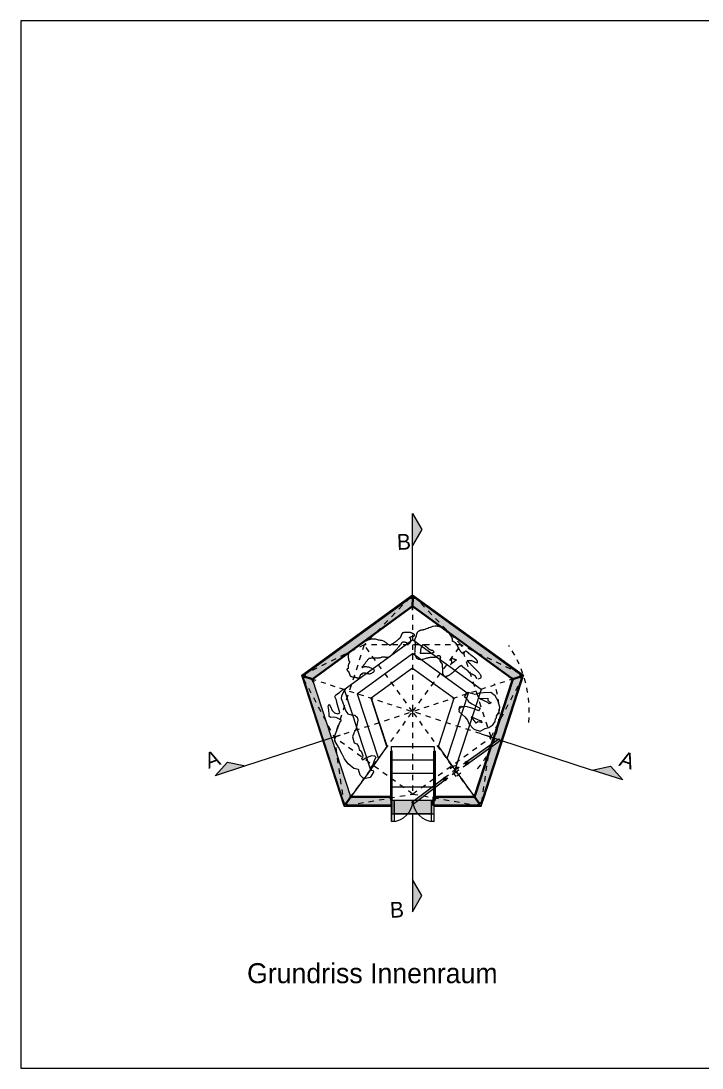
# Model space of a CAD drawing. Header units: metres. Extents: x -25.1 to 34.9, y -13.8 to 7.2.
# Drawn here: x -25.13 to -11.47, y -13.83 to 7.17 of the extents above; entities that cross this region are included whole.
import ezdxf

# ---------------------------------------------------------------- set-up
doc = ezdxf.new("R2010")
doc.units = ezdxf.units.M
doc.header["$LTSCALE"] = 2.54
for name, pattern in [('Dash Style-1', [0.083328, 0.041656, -0.041672]), ('Dash Style-5', [0.041656, 0.013885, -0.027771]), ('DASHDOT', [25.4, 12.7, -6.35, 0, -6.35])]:
    doc.linetypes.add(name, pattern=pattern)
for name, color, linetype, lineweight, true_color in [('Fläche ... Fläche-Beton', 7, 'Continuous', 5, 0xd5d8d8), ('Fläche ... Fläche-Stahl', 7, 'Continuous', 5, 0xc9c5bf), ('Schnitt ... Schnitt-Holz', 7, 'Continuous', 35, 0xf8bd00), ('Schnitt ... Schnitt-Stahl', 7, 'Continuous', 35, 0x646565), ('Text', 7, 'Continuous', 25, 0x000000)]:
    doc.layers.add(name, color=color, linetype=linetype, lineweight=lineweight, true_color=true_color)
for name, color, linetype, lineweight in [('Linie ... Linie-Ansicht', 7, 'Continuous', 5), ('Linie ... Linie-Schnitt', 7, 'DASHDOT', 5), ('Linie ... Linie-Verdeckt', 7, 'Dash Style-5', 5), ('Linie ... Linie-Überkopf', 7, 'Dash Style-1', 5), ('None', 7, 'Continuous', 5)]:
    doc.layers.add(name, color=color, linetype=linetype, lineweight=lineweight)
doc.styles.add('textstyle46', font='')
doc.styles.add('textstyle51', font='')
doc.styles.add('textstyle52', font='')
doc.styles.add('textstyle53', font='')
doc.styles.add('textstyle54', font='')
doc.styles.get('textstyle46').set_extended_font_data('Futura Lt BT')
doc.styles.get('textstyle51').set_extended_font_data('Futura Light BT')
doc.styles.get('textstyle52').set_extended_font_data('Futura Light BT')
doc.styles.get('textstyle53').set_extended_font_data('Futura Light BT')
doc.styles.get('textstyle54').set_extended_font_data('Futura Light BT')

# ---------------------------------------------------------------- blocks, each defined once
blk = doc.blocks.new('Group-4')
at = {"layer": 'Fläche ... Fläche-Stahl', "linetype": 'Continuous', "lineweight": 0, "true_color": 0xadadad, "transparency": 33554687}
for points in [[(0.931, -5.671), (0.959, -5.712), (0.298, -6.177), (0.269, -6.136)], [(-0.167, -6.453), (-0.137, -6.493), (-0.784, -6.978), (-0.814, -6.939)]]:
    blk.add_hatch(color=253, dxfattribs=at).paths.add_polyline_path(points, flags=0)
at = {"layer": 'Schnitt ... Schnitt-Stahl', "linetype": 'Continuous', "lineweight": 0, "true_color": 0x808080, "transparency": 33554687}
h = blk.add_hatch(color=8, dxfattribs=at)
edge = h.paths.add_edge_path(flags=0)
edge.add_arc((0.284, -6.156), 0.025, 0, 360)
h = blk.add_hatch(color=8, dxfattribs=at)
edge = h.paths.add_edge_path(flags=0)
edge.add_arc((-0.152, -6.473), 0.025, 0, 360)
at = {"layer": 'Fläche ... Fläche-Stahl'}
for points in [[(0.931, -5.671), (0.959, -5.712), (0.298, -6.177), (0.269, -6.136)], [(-0.167, -6.453), (-0.137, -6.493), (-0.784, -6.978), (-0.814, -6.939)]]:
    blk.add_lwpolyline(points, close=True, dxfattribs=at)
at = {"layer": 'Linie ... Linie-Überkopf'}
for points in [[(0.048, -6.291), (0.078, -6.331), (-0.137, -6.493), (-0.167, -6.453)], [(0.269, -6.136), (0.298, -6.177), (0.078, -6.331), (0.049, -6.291)]]:
    blk.add_lwpolyline(points, close=True, dxfattribs=at)
at = {"layer": 'Linie ... Linie-Überkopf', "color": 7, "linetype": 'Dash Style-1', "lineweight": 5}
blk.add_lwpolyline([(0.053, -6.195), (0.17, -6.357), (0.073, -6.427), (-0.044, -6.266)], close=True, dxfattribs=at)
at = {"layer": 'Linie ... Linie-Überkopf'}
blk.add_circle((0.063, -6.311), 0.025, dxfattribs=at)
at = {"layer": 'Schnitt ... Schnitt-Stahl'}
for centre in [(0.284, -6.156), (-0.152, -6.473)]:
    blk.add_circle(centre, 0.025, dxfattribs=at)

msp = doc.modelspace()

# ---------------------------------------------------------------- hatches: boundary and pattern name
at = {"layer": 'Fläche ... Fläche-Beton', "linetype": 'Continuous', "lineweight": 0, "true_color": 0xadadad, "transparency": 33554687}
msp.add_hatch(color=253, dxfattribs=at).paths.add_polyline_path([(-17.644, -8.461), (-16.896, -8.461), (-16.896, -8.731), (-17.644, -8.731)], flags=0)
at = {"layer": 'Linie ... Linie-Schnitt', "linetype": 'Continuous', "lineweight": 0, "transparency": 33554687}
for points in [[(-17.274, -2.709), (-17.088, -3.031), (-17.274, -3.353)], [(-21.235, -7.971), (-20.986, -7.695), (-20.623, -7.772)], [(-13.673, -7.855), (-13.309, -7.777), (-13.06, -8.054)], [(-17.274, -10.696), (-17.088, -10.374), (-17.274, -10.052)]]:
    msp.add_hatch(color=7, dxfattribs=at).paths.add_polyline_path(points, flags=0)
at = {"layer": 'Schnitt ... Schnitt-Holz', "linetype": 'Continuous', "lineweight": 0, "true_color": 0xffdf7f, "transparency": 33554687}
for points in [[(-19.431, -5.928), (-19.447, -5.978), (-19.284, -6.031), (-17.274, -4.571), (-17.273, -4.4), (-17.326, -4.4), (-17.393, -4.448), (-19.365, -5.88), (-19.365, -5.88)], [(-15.184, -5.88), (-17.155, -4.448), (-17.154, -4.448), (-17.22, -4.4), (-17.273, -4.4), (-17.274, -4.571), (-17.255, -4.585), (-15.264, -6.031), (-15.102, -5.978), (-15.118, -5.927), (-15.184, -5.88)], [(-19.438, -6.106), (-18.685, -8.424), (-18.659, -8.502), (-18.617, -8.533), (-18.516, -8.394), (-19.284, -6.031), (-19.447, -5.978), (-19.463, -6.028)], [(-16.025, -8.371), (-16.033, -8.394), (-15.932, -8.533), (-15.889, -8.502), (-15.863, -8.424), (-15.863, -8.424), (-15.11, -6.107), (-15.11, -6.107), (-15.085, -6.028), (-15.102, -5.978), (-15.264, -6.031), (-15.272, -6.054)], [(-17.756, -8.564), (-17.755, -8.564), (-17.695, -8.564), (-17.697, -8.393), (-17.756, -8.394), (-18.492, -8.394), (-18.516, -8.394), (-18.617, -8.533), (-18.574, -8.564), (-18.492, -8.564), (-18.492, -8.564)], [(-15.932, -8.533), (-16.033, -8.394), (-16.853, -8.394), (-16.853, -8.564), (-16.056, -8.564), (-16.056, -8.564), (-15.974, -8.564)]]:
    msp.add_hatch(color=41, dxfattribs=at).paths.add_polyline_path(points, flags=0)
at = {"layer": 'Schnitt ... Schnitt-Stahl', "linetype": 'Continuous', "lineweight": 0, "true_color": 0x808080, "transparency": 33554687}
for points in [[(-17.708, -7.475), (-17.698, -7.475), (-17.698, -8.461), (-17.708, -8.461)], [(-16.842, -7.475), (-16.832, -7.475), (-16.832, -8.461), (-16.842, -8.461)]]:
    msp.add_hatch(color=8, dxfattribs=at).paths.add_polyline_path(points, flags=0)

# ---------------------------------------------------------------- linework, layer by layer
at = {"layer": 'Fläche ... Fläche-Beton'}
msp.add_lwpolyline([(-17.644, -8.461), (-16.896, -8.461), (-16.896, -8.731), (-17.644, -8.731)], close=True, dxfattribs=at)
at = {"layer": 'Linie ... Linie-Ansicht'}
for p, q in [((-17.274, -4.345), (-19.499, -5.961)), ((-17.327, -4.4), (-19.431, -5.928)), ((-17.274, -4.345), (-17.327, -4.4)), ((-17.221, -4.4), (-17.327, -4.4)), ((-15.049, -5.961), (-17.274, -4.345)), ((-17.221, -4.4), (-17.274, -4.345)), ((-17.221, -4.4), (-15.118, -5.928)), ((-18.645, -6.239), (-17.274, -5.243)), ((-15.903, -6.239), (-17.274, -5.243)), ((-18.384, -6.324), (-17.274, -5.517)), ((-16.164, -6.324), (-17.274, -5.517)), ((-17.274, -5.811), (-18.105, -6.414)), ((-17.274, -5.811), (-16.443, -6.414)), ((-19.499, -5.962), (-19.431, -5.928)), ((-18.649, -8.577), (-19.499, -5.961)), ((-19.463, -6.028), (-19.499, -5.962)), ((-19.463, -6.028), (-19.431, -5.928)), ((-19.463, -6.028), (-18.66, -8.502)), ((-15.899, -8.577), (-15.049, -5.961)), ((-15.085, -6.029), (-15.888, -8.502)), ((-15.118, -5.928), (-15.05, -5.961)), ((-15.118, -5.928), (-15.085, -6.029)), ((-15.05, -5.961), (-15.085, -6.029)), ((-18.645, -6.239), (-18.121, -7.851)), ((-15.903, -6.239), (-16.427, -7.85)), ((-18.384, -6.324), (-17.96, -7.629)), ((-18.105, -6.414), (-17.788, -7.391)), ((-17.791, -7.381), (-18.105, -6.414)), ((-16.757, -7.381), (-16.443, -6.414)), ((-16.164, -6.323), (-16.588, -7.628)), ((-16.022, -6.337), (-16.16, -6.302)), ((-17.791, -7.381), (-18.108, -7.832)), ((-17.706, -7.381), (-16.842, -7.381)), ((-17.706, -7.381), (-17.693, -8.731)), ((-16.842, -7.381), (-16.853, -8.564)), ((-16.757, -7.381), (-16.427, -7.85)), ((-17.704, -7.651), (-16.842, -7.651)), ((-18.121, -7.851), (-18.534, -8.419)), ((-17.701, -7.921), (-16.842, -7.921)), ((-16.423, -7.856), (-16.014, -8.419)), ((-17.698, -8.191), (-16.842, -8.191)), ((-18.66, -8.502), (-18.649, -8.577)), ((-18.66, -8.502), (-18.574, -8.564)), ((-18.649, -8.577), (-18.574, -8.564)), ((-18.649, -8.577), (-17.695, -8.577)), ((-18.574, -8.564), (-17.695, -8.564)), ((-17.698, -8.461), (-16.842, -8.461)), ((-17.698, -8.888), (-17.696, -8.461)), ((-16.853, -8.564), (-15.974, -8.564)), ((-16.853, -8.577), (-15.899, -8.577)), ((-16.842, -8.889), (-16.842, -8.461)), ((-15.888, -8.502), (-15.974, -8.564)), ((-15.899, -8.577), (-15.974, -8.564)), ((-15.888, -8.502), (-15.899, -8.577)), ((-17.698, -8.731), (-16.842, -8.731))]:
    msp.add_line(p, q, dxfattribs=at)
for points in [[(-18.573, -6.73), (-18.504, -6.749), (-18.435, -6.757), (-18.386, -6.794), (-18.371, -6.852), (-18.389, -6.923), (-18.41, -7.025), (-18.454, -7.117), (-18.479, -7.191), (-18.463, -7.262), (-18.447, -7.311), (-18.396, -7.332), (-18.363, -7.386), (-18.345, -7.444), (-18.304, -7.479), (-18.272, -7.563), (-18.278, -7.604), (-18.302, -7.624), (-18.283, -7.651), (-18.216, -7.613), (-18.096, -7.565), (-18.038, -7.571), (-18.014, -7.6), (-18.046, -7.674), (-18.075, -7.754), (-18.116, -7.799), (-18.103, -7.856), (-18.068, -7.863), (-18.059, -7.898), (-18.126, -8.003), (-18.25, -8.029), (-18.326, -7.956), (-18.362, -7.847), (-18.456, -7.824), (-18.565, -7.732), (-18.639, -7.632), (-18.692, -7.522), (-18.76, -7.394), (-18.836, -7.271), (-18.844, -7.182), (-18.806, -7.099), (-18.736, -6.905), (-18.702, -6.852), (-18.795, -6.81), (-18.856, -6.797), (-18.917, -6.799), (-18.946, -6.78), (-18.945, -6.732), (-18.953, -6.654), (-18.97, -6.575), (-18.949, -6.535), (-18.919, -6.581), (-18.887, -6.659), (-18.843, -6.707), (-18.775, -6.731), (-18.737, -6.709), (-18.797, -6.503), (-18.8, -6.455), (-18.835, -6.385), (-18.817, -6.348), (-18.744, -6.297), (-18.675, -6.243), (-18.626, -6.237), (-18.656, -6.282), (-18.701, -6.366), (-18.709, -6.422), (-18.683, -6.487), (-18.614, -6.673)], [(-15.764, -6.504), (-15.928, -6.424), (-15.931, -6.416), (-15.871, -6.419), (-15.768, -6.412), (-15.765, -6.457), (-15.733, -6.489), (-15.7, -6.507), (-15.741, -6.525)], [(-16.103, -6.79), (-16.095, -6.787), (-15.928, -6.86), (-15.897, -6.863), (-15.884, -6.907), (-15.919, -6.892), (-15.964, -6.889), (-16, -6.917), (-16.061, -6.834)], [(-17.694, -8.461), (-17.644, -8.461), (-17.644, -8.888), (-17.694, -8.888)], [(-16.896, -8.461), (-16.846, -8.461), (-16.846, -8.888), (-16.896, -8.888)]]:
    msp.add_lwpolyline(points, close=True, dxfattribs=at)
msp.add_lwpolyline([(-16.167, -6.298), (-16.184, -6.306), (-16.179, -6.328), (-16.211, -6.326), (-16.217, -6.354), (-16.24, -6.386), (-16.211, -6.399), (-16.204, -6.42), (-16.183, -6.434), (-16.157, -6.481), (-16.086, -6.527), (-15.987, -6.581), (-15.922, -6.616), (-15.951, -6.666), (-15.979, -6.654), (-16.068, -6.623), (-16.181, -6.591), (-16.232, -6.583), (-16.259, -6.604), (-16.271, -6.585), (-16.291, -6.581), (-16.304, -6.601), (-16.318, -6.579), (-16.339, -6.591), (-16.326, -6.619), (-16.354, -6.637), (-16.333, -6.669), (-16.351, -6.683), (-16.225, -6.789), (-16.171, -6.852), (-16.142, -6.932), (-16.056, -7.032), (-16.029, -7.045), (-15.922, -7.077), (-15.821, -7.024), (-15.746, -7.004), (-15.665, -6.948), (-15.622, -6.879), (-15.615, -6.828), (-15.595, -6.809), (-15.592, -6.778), (-15.541, -6.691), (-15.529, -6.592), (-15.569, -6.464), (-15.619, -6.369), (-15.703, -6.303), (-15.855, -6.31), (-15.94, -6.315), (-16.022, -6.337)], dxfattribs=at)
at = {"layer": 'Linie ... Linie-Ansicht', "linetype": 'Dash Style-5'}
for radius, start, end in [(2.339, 354.616, 34.452), (1.734, 318.6508, 18.8623)]:
    msp.add_arc((-17.274, -6.684), radius, start, end, dxfattribs=at)
at = {"layer": 'Linie ... Linie-Ansicht'}
for centre, radius, start, end in [((-17.698, -8.461), 0.427, 270, 0), ((-16.842, -8.461), 0.428, 180, 270)]:
    msp.add_arc(centre, radius, start, end, dxfattribs=at)
at = {"layer": 'Linie ... Linie-Schnitt'}
for p, q in [((-17.274, -4.65), (-17.274, -3.031)), ((-15.899, -7.131), (-13.673, -7.855)), ((-18.727, -7.156), (-20.623, -7.772)), ((-17.274, -8.754), (-17.274, -10.374))]:
    msp.add_line(p, q, dxfattribs=at)
at = {"layer": 'Linie ... Linie-Schnitt', "linetype": 'Continuous'}
for points in [[(-17.274, -2.709), (-17.088, -3.031), (-17.274, -3.353)], [(-21.235, -7.971), (-20.986, -7.695), (-20.623, -7.772)], [(-13.673, -7.855), (-13.309, -7.777), (-13.06, -8.054)], [(-17.274, -10.696), (-17.088, -10.374), (-17.274, -10.052)]]:
    msp.add_lwpolyline(points, close=True, dxfattribs=at)
at = {"layer": 'Linie ... Linie-Verdeckt', "color": 7, "linetype": 'Dash Style-5', "lineweight": 5}
for p in [(-17.274, -4.345), (-19.499, -5.962)]:
    msp.add_line(p, (-17.274, -6.684), dxfattribs=at)
at = {"layer": 'Linie ... Linie-Verdeckt'}
for p in [(-15.05, -5.961), (-18.649, -8.577), (-15.899, -8.577)]:
    msp.add_line(p, (-17.274, -6.684), dxfattribs=at)
at = {"layer": 'Linie ... Linie-Überkopf'}
for p, q in [((-17.327, -4.4), (-18.246, -5.347)), ((-16.302, -5.347), (-17.221, -4.4)), ((-18.246, -5.347), (-19.431, -5.928)), ((-18.246, -5.347), (-18.846, -7.195)), ((-18.246, -5.347), (-18.846, -7.195)), ((-16.302, -5.347), (-18.246, -5.347)), ((-16.302, -5.347), (-18.246, -5.347)), ((-17.274, -6.684), (-16.302, -5.347)), ((-17.274, -6.684), (-16.302, -5.347)), ((-15.702, -7.195), (-16.302, -5.347)), ((-15.118, -5.928), (-16.302, -5.347)), ((-15.702, -7.195), (-16.302, -5.347)), ((-19.463, -6.028), (-18.846, -7.195)), ((-15.702, -7.195), (-15.085, -6.029)), ((-18.846, -7.195), (-17.274, -6.684)), ((-18.846, -7.195), (-17.274, -6.684)), ((-15.702, -7.195), (-17.274, -6.684)), ((-17.274, -6.684), (-17.274, -8.337)), ((-15.702, -7.195), (-17.274, -6.684)), ((-17.274, -6.684), (-17.274, -8.337)), ((-17.274, -8.337), (-18.846, -7.195)), ((-18.846, -7.195), (-18.66, -8.502)), ((-17.274, -8.337), (-18.846, -7.195)), ((-17.274, -8.337), (-15.702, -7.195)), ((-17.274, -8.337), (-15.702, -7.195)), ((-15.888, -8.502), (-15.702, -7.195)), ((-16.423, -7.856), (-16.246, -8.089)), ((-18.574, -8.564), (-17.274, -8.337)), ((-17.274, -8.337), (-15.974, -8.564))]:
    msp.add_line(p, q, dxfattribs=at)
at = {"layer": 'Linie ... Linie-Überkopf', "color": 7, "linetype": 'Dash Style-1', "lineweight": 5}
msp.add_line((-17.274, -6.684), (-18.246, -5.347), dxfattribs=at)
msp.add_line((-17.274, -6.684), (-18.246, -5.347), dxfattribs=at)
at = {"layer": 'None', "flags": 128}
msp.add_lwpolyline([(34.87, 7.168), (-25.13, 7.168), (-25.13, -13.832), (34.87, -13.832)], close=True, dxfattribs=at)
at = {"layer": 'None', "color": 7, "lineweight": 5}
for points, knots in [([(-15.958, -6.027), (-15.836, -6.008), (-15.971, -5.875), (-16.106, -5.741), (-16.158, -5.684), (-16.159, -5.682), (-16.168, -5.676), (-16.177, -5.669), (-16.178, -5.666), (-16.123, -5.644), (-16.057, -5.673), (-15.991, -5.702), (-15.978, -5.705), (-15.976, -5.704), (-15.975, -5.703), (-15.963, -5.671), (-16.003, -5.633), (-16.043, -5.594), (-16.064, -5.581), (-16.093, -5.561), (-16.142, -5.519), (-16.19, -5.477), (-16.204, -5.472), (-16.222, -5.475), (-16.238, -5.495), (-16.253, -5.514), (-16.265, -5.523), (-16.331, -5.471), (-16.362, -5.389), (-16.393, -5.306), (-16.466, -5.277), (-16.471, -5.275), (-16.472, -5.267), (-16.474, -5.26), (-16.474, -5.258), (-16.469, -5.227), (-16.496, -5.182), (-16.523, -5.138), (-16.542, -5.108), (-16.544, -5.103), (-16.543, -5.105), (-16.542, -5.107), (-16.546, -5.107), (-16.547, -5.106), (-16.549, -5.1), (-16.55, -5.099), (-16.561, -5.103), (-16.573, -5.094), (-16.586, -5.084), (-16.592, -5.077), (-16.758, -4.929), (-16.893, -4.984), (-17.029, -5.038), (-17.074, -5.048), (-17.097, -5.044), (-17.139, -5.064), (-17.18, -5.084), (-17.191, -5.11), (-17.198, -5.137), (-17.205, -5.164), (-17.213, -5.191), (-17.224, -5.215), (-17.229, -5.224), (-17.233, -5.234), (-17.237, -5.244), (-17.239, -5.243), (-17.214, -5.315), (-17.23, -5.44), (-17.247, -5.566), (-17.188, -5.62), (-17.117, -5.653), (-17.019, -5.618), (-16.921, -5.583), (-16.842, -5.594), (-16.821, -5.596), (-16.793, -5.575), (-16.766, -5.554), (-16.745, -5.556), (-16.715, -5.569), (-16.719, -5.608), (-16.724, -5.646), (-16.727, -5.664), (-16.725, -5.68), (-16.713, -5.693), (-16.701, -5.707), (-16.692, -5.714), (-16.682, -5.731), (-16.679, -5.793), (-16.676, -5.856), (-16.677, -5.881), (-16.679, -5.913), (-16.663, -5.944), (-16.647, -5.975), (-16.613, -5.977), (-16.532, -5.961), (-16.429, -5.862), (-16.327, -5.763), (-16.296, -5.755), (-16.28, -5.779), (-16.26, -5.792), (-16.24, -5.805), (-16.231, -5.818), (-16.231, -5.814), (-16.225, -5.818), (-16.22, -5.822), (-16.218, -5.823), (-16.206, -5.833), (-16.194, -5.842), (-16.181, -5.85), (-16.173, -5.861), (-16.149, -5.9), (-16.112, -5.916), (-16.074, -5.933), (-16.035, -5.955), (-16.025, -5.964), (-16.009, -5.99), (-15.994, -6.017), (-15.984, -6.015)], [0, 0, 0, 1, 1, 2, 2, 3, 3, 4, 4, 5, 5, 6, 6, 7, 7, 8, 8, 9, 9, 10, 10, 11, 11, 12, 12, 13, 13, 14, 14, 15, 15, 16, 16, 17, 17, 18, 18, 19, 19, 20, 20, 21, 21, 22, 23, 23, 24, 24, 25, 25, 26, 26, 27, 27, 28, 28, 29, 29, 30, 30, 31, 31, 32, 32, 33, 33, 34, 34, 35, 35, 36, 36, 37, 37, 38, 38, 39, 39, 40, 40, 41, 41, 42, 42, 43, 43, 44, 44, 45, 45, 46, 46, 47, 47, 48, 48, 49, 49, 50, 50, 51, 51, 52, 52, 53, 53, 54, 54, 55, 55, 56, 56, 57, 57, 58, 58, 59, 59, 59]), ([(-18.563, -5.64), (-18.564, -5.611), (-18.565, -5.57), (-18.567, -5.528), (-18.554, -5.511), (-18.49, -5.447), (-18.314, -5.33), (-18.138, -5.212), (-18.034, -5.229), (-17.98, -5.245), (-17.913, -5.256), (-17.847, -5.268), (-17.805, -5.304), (-17.796, -5.312), (-17.766, -5.333), (-17.736, -5.354), (-17.727, -5.355), (-17.721, -5.353), (-17.715, -5.348), (-17.708, -5.342), (-17.703, -5.34), (-17.661, -5.317), (-17.614, -5.281), (-17.567, -5.245), (-17.535, -5.213), (-17.52, -5.196), (-17.508, -5.163), (-17.496, -5.13), (-17.478, -5.108), (-17.458, -5.097), (-17.39, -5.096), (-17.323, -5.096), (-17.297, -5.105), (-17.283, -5.113), (-17.274, -5.118), (-17.264, -5.123), (-17.252, -5.129), (-17.209, -5.158), (-17.264, -5.171), (-17.319, -5.184), (-17.339, -5.192), (-17.333, -5.201), (-17.322, -5.212), (-17.311, -5.223), (-17.309, -5.232), (-17.316, -5.345), (-17.377, -5.309), (-17.439, -5.273), (-17.481, -5.292), (-17.494, -5.323), (-17.595, -5.434), (-17.696, -5.545), (-17.727, -5.577), (-17.758, -5.598), (-17.821, -5.588), (-17.884, -5.579), (-17.914, -5.598), (-17.934, -5.605), (-18.031, -5.606), (-18.128, -5.607), (-18.148, -5.613), (-18.185, -5.653), (-18.22, -5.705), (-18.255, -5.757), (-18.289, -5.794), (-18.289, -5.797), (-18.286, -5.797), (-18.284, -5.797), (-18.283, -5.797), (-18.198, -5.769), (-18.089, -5.818), (-17.981, -5.867), (-18.124, -5.923), (-18.152, -5.926), (-18.208, -5.913), (-18.263, -5.899), (-18.286, -5.914), (-18.286, -5.939), (-18.294, -5.932), (-18.302, -5.925), (-18.316, -5.935), (-18.317, -5.961), (-18.331, -5.98), (-18.344, -5.999), (-18.365, -6.016), (-18.372, -6.008), (-18.384, -6.005), (-18.397, -6.003), (-18.404, -5.998), (-18.411, -5.996), (-18.455, -5.992), (-18.498, -5.988), (-18.527, -5.965), (-18.535, -5.954), (-18.544, -5.924), (-18.553, -5.894), (-18.557, -5.884), (-18.563, -5.878), (-18.581, -5.861), (-18.6, -5.844), (-18.587, -5.827), (-18.559, -5.824), (-18.566, -5.798), (-18.573, -5.772), (-18.566, -5.758), (-18.563, -5.735), (-18.549, -5.709), (-18.534, -5.683), (-18.542, -5.67), (-18.549, -5.67), (-18.553, -5.664), (-18.556, -5.659), (-18.56, -5.658), (-18.561, -5.649), (-18.563, -5.64)], [0, 0, 0, 1, 1, 2, 2, 3, 3, 4, 4, 5, 5, 6, 6, 7, 7, 8, 8, 9, 9, 10, 10, 11, 11, 12, 12, 13, 13, 14, 14, 15, 15, 16, 16, 17, 17, 18, 18, 19, 19, 20, 20, 21, 21, 22, 22, 23, 23, 24, 24, 25, 25, 26, 26, 27, 27, 28, 28, 29, 29, 30, 30, 31, 31, 32, 32, 33, 33, 34, 34, 35, 35, 36, 36, 37, 37, 38, 38, 39, 39, 40, 40, 41, 41, 42, 42, 43, 43, 44, 44, 45, 45, 46, 46, 47, 47, 48, 48, 49, 49, 50, 50, 51, 51, 52, 52, 53, 53, 54, 54, 55, 55, 56, 56, 57, 57, 57]), ([(-17.118, -5.485), (-17.125, -5.464), (-17.106, -5.41), (-17.086, -5.356), (-17.068, -5.341), (-17.043, -5.35), (-16.998, -5.386), (-16.954, -5.421), (-16.931, -5.443), (-16.912, -5.456), (-16.888, -5.456), (-16.864, -5.456), (-16.844, -5.486), (-16.867, -5.516), (-16.978, -5.513), (-17.089, -5.511), (-17.125, -5.509), (-17.122, -5.497), (-17.118, -5.485)], [0, 0, 0, 1, 1, 2, 2, 3, 3, 4, 4, 5, 5, 6, 6, 7, 7, 8, 8, 9, 9, 9]), ([(-16.397, -5.647), (-16.427, -5.665), (-16.449, -5.685), (-16.471, -5.704), (-16.501, -5.722), (-16.505, -5.732), (-16.513, -5.739), (-16.508, -5.731), (-16.502, -5.723), (-16.502, -5.722), (-16.501, -5.722), (-16.493, -5.704), (-16.497, -5.676), (-16.502, -5.632), (-16.501, -5.613), (-16.485, -5.617), (-16.447, -5.633), (-16.408, -5.648), (-16.397, -5.647)], [0, 0, 0, 1, 1, 2, 2, 3, 3, 4, 4, 5, 5, 6, 6, 7, 7, 8, 8, 9, 9, 9])]:
    msp.add_open_spline(points, degree=2, knots=knots, dxfattribs=at)
at = {"layer": 'Schnitt ... Schnitt-Holz'}
for p, q in [((-19.288, -6.017), (-19.263, -6.094)), ((-15.284, -6.017), (-15.25, -6.042)), ((-18.523, -8.371), (-18.513, -8.404)), ((-16.056, -8.394), (-16.009, -8.394))]:
    msp.add_line(p, q, dxfattribs=at)
for points in [[(-19.431, -5.928), (-19.447, -5.978), (-19.284, -6.031), (-17.274, -4.571), (-17.273, -4.4), (-17.326, -4.4), (-17.393, -4.448), (-19.365, -5.88), (-19.365, -5.88)], [(-15.184, -5.88), (-17.155, -4.448), (-17.154, -4.448), (-17.22, -4.4), (-17.273, -4.4), (-17.274, -4.571), (-17.255, -4.585), (-15.264, -6.031), (-15.102, -5.978), (-15.118, -5.927), (-15.184, -5.88)], [(-16.025, -8.371), (-16.033, -8.394), (-15.932, -8.533), (-15.889, -8.502), (-15.863, -8.424), (-15.863, -8.424), (-15.11, -6.107), (-15.11, -6.107), (-15.085, -6.028), (-15.102, -5.978), (-15.264, -6.031), (-15.272, -6.054)], [(-17.756, -8.564), (-17.755, -8.564), (-17.695, -8.564), (-17.697, -8.393), (-17.756, -8.394), (-18.492, -8.394), (-18.516, -8.394), (-18.617, -8.533), (-18.574, -8.564), (-18.492, -8.564), (-18.492, -8.564)], [(-15.932, -8.533), (-16.033, -8.394), (-16.853, -8.394), (-16.853, -8.564), (-16.056, -8.564), (-16.056, -8.564), (-15.974, -8.564)]]:
    msp.add_lwpolyline(points, close=True, dxfattribs=at)
at = {"layer": 'Schnitt ... Schnitt-Holz', "color": 25, "linetype": 'Continuous', "lineweight": 5, "true_color": 0x995f4c}
msp.add_lwpolyline([(-19.438, -6.106), (-18.685, -8.424), (-18.659, -8.502), (-18.617, -8.533), (-18.516, -8.394), (-19.284, -6.031), (-19.447, -5.978), (-19.463, -6.028)], close=True, dxfattribs=at)
at = {"layer": 'Schnitt ... Schnitt-Stahl'}
for points in [[(-17.708, -7.475), (-17.698, -7.475), (-17.698, -8.461), (-17.708, -8.461)], [(-16.842, -7.475), (-16.832, -7.475), (-16.832, -8.461), (-16.842, -8.461)]]:
    msp.add_lwpolyline(points, close=True, dxfattribs=at)

# ---------------------------------------------------------------- block references
at = {"layer": 'Linie ... Linie-Ansicht', "color": 7}
msp.add_blockref('Group-4', (-16.475, -1.56), dxfattribs=at)

# ---------------------------------------------------------------- texts
at = {"layer": 'Linie ... Linie-Schnitt', "char_height": 0.3146, "attachment_point": 1, "line_spacing_factor": 0.971391}
for s, insert, rotation, style in [('{\\C7;\\lB}', (-17.596, -3.127), 2.2275, 'textstyle54'), ('{\\C7;\\lA}', (-21.477, -7.539), 20.2273, 'textstyle51'), ('{\\C7;\\lA}', (-13.057, -7.463), 341.9992, 'textstyle52'), ('{\\C7;\\lB}', (-17.736, -10.504), 2.2275, 'textstyle53')]:
    msp.add_mtext(s, dxfattribs=dict(at, insert=insert, rotation=rotation, style=style))
at = {"layer": 'Text', "insert": (-20.595, -11.73), "char_height": 0.4, "attachment_point": 1, "style": 'textstyle46'}
msp.add_mtext('Grundriss Innenraum', dxfattribs=at)

doc.saveas('drawing.dxf')
